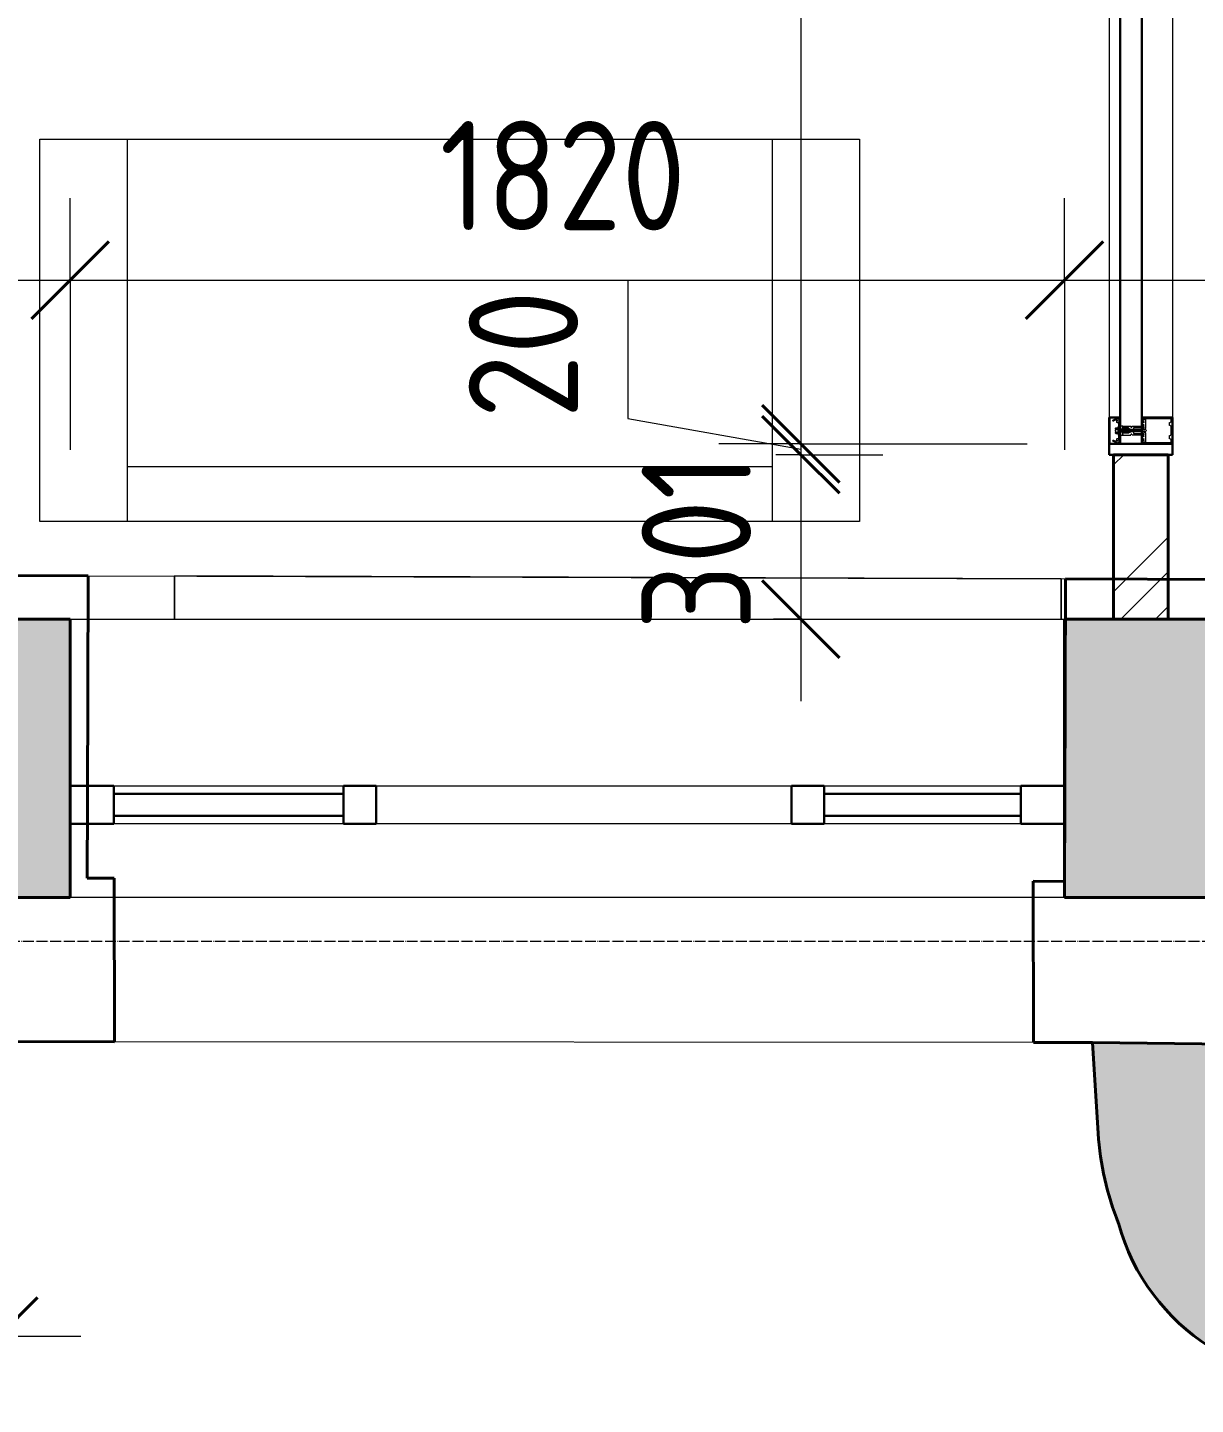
# Model space of a CAD drawing. Header units: millimetres. Extents: x -11886 to 68941, y -8130 to 45506.
# Drawn here: x 28355 to 30492, y 1259 to 3779 of the extents above; entities that cross this region are included whole.
import ezdxf

# ---------------------------------------------------------------- set-up
doc = ezdxf.new("R2010")
doc.units = ezdxf.units.MM
doc.linetypes.add('ADSK_Линия сетки', pattern=[25, 20, -2.5, 0, -2.5])
for name, color, linetype, lineweight in [('Витраж', 7, 'Continuous', 18), ('Оси', 7, 'Continuous', 9), ('Панели витража', 7, 'Continuous', 18), ('Размеры', 7, 'Continuous', 9), ('Размеры-100', 7, 'Continuous', 9), ('Стены', 7, 'Continuous', 18), ('Стены внутренние', 7, 'Continuous', 18), ('Стены наружные', 7, 'Continuous', 18), ('Узлы', 7, 'Continuous', 18)]:
    doc.layers.add(name, color=color, linetype=linetype, lineweight=lineweight)
for name, color, linetype, lineweight, true_color in [('Стены разрез', 7, 'Continuous', 40, 0xbb5389), ('ТХ', 5, 'Continuous', 9, 0x0000ff), ('ТХ 1 этаж_dwg', 7, 'Continuous', 9, 0x767676)]:
    doc.layers.add(name, color=color, linetype=linetype, lineweight=lineweight, true_color=true_color)
doc.styles.add('GOST Common_1', font='GOST_Common.ttf', dxfattribs={"width": 0.9, "height": 200})
doc.dimstyles.new('ADSK_Основной_2_мм_Округление_до_1_мм_1', dxfattribs={"dimscale": 304.8, "dimtxt": 201.142999, "dimasz": 0.463911, "dimexe": 0.492126, "dimexo": 0.492126, "dimgap": 0.098425, "dimtad": 1, "dimdec": 0, "dimdsep": 46, "dimtxsty": 'GOST Common_1', "dimblk1": 'OBLIQUE', "dimblk2": 'OBLIQUE', "dimsah": 1, "dimcen": 0.09, "dimdle": 0.492126, "dimazin": 2, "dimtfac": 1, "dimtdec": 4, "dimtix": 1, "dimtmove": 1, "dimatfit": 3, "dimfxl": 1, "dimtvp": 1, "dimtolj": 1, "dimtzin": 0, "dimlwd": 20, "dimlwe": 20, "dimarcsym": 2})
doc.dimstyles.new('ADSK_Основной_2_мм_Округление_до_1_мм_2', dxfattribs={"dimscale": 304.8, "dimtxt": 201.142999, "dimasz": 0.463911, "dimexe": 0.492126, "dimexo": 0.492126, "dimgap": 0.098425, "dimtad": 1, "dimdec": 0, "dimdsep": 46, "dimtxsty": 'GOST Common_1', "dimblk1": 'OBLIQUE', "dimblk2": 'OBLIQUE', "dimsah": 1, "dimcen": 0.09, "dimdle": 0.492126, "dimazin": 2, "dimtfac": 1, "dimtdec": 4, "dimtix": 1, "dimtmove": 0, "dimatfit": 3, "dimfxl": 1, "dimtvp": 1, "dimtolj": 1, "dimtzin": 0, "dimlwd": 20, "dimlwe": 20, "dimarcsym": 2})
doc.dimstyles.new('ADSK_Основной_2_мм_Округление_до_1_мм_3', dxfattribs={"dimscale": 304.8, "dimtxt": 201.142999, "dimasz": 0.463911, "dimexe": 0.492126, "dimexo": 0.492126, "dimgap": 0.098425, "dimtad": 1, "dimdec": 0, "dimdsep": 46, "dimtxsty": 'GOST Common_1', "dimblk1": 'OBLIQUE', "dimblk2": 'OBLIQUE', "dimsah": 1, "dimcen": 0.09, "dimdle": 0.492126, "dimazin": 2, "dimtfac": 1, "dimtdec": 4, "dimtix": 1, "dimtmove": 0, "dimatfit": 3, "dimfxl": 1, "dimtvp": 1, "dimtolj": 1, "dimtzin": 0, "dimlwd": 20, "dimlwe": 20, "dimarcsym": 2})

# ---------------------------------------------------------------- blocks, each defined once
blk = doc.blocks.new('Существующие стены 1 эт - Существующие стены 1 эт-653793-01 План 1-го этажа кладочный')
at = {"layer": 'Стены', "color": 243, "true_color": 0xbb5389}
for p, q in [((28465.8, 2775.9), (28464.5, 2391.5)), ((28465.8, 2775.9), (30254.5, 2769.9)), ((28623.4, 2696.5), (28623.6, 2775.4)), ((28623.6, 2775.4), (28623.4, 2696.5)), ((30246.7, 2769.9), (28623.6, 2775.4)), ((28623.6, 2775.4), (30246.7, 2769.9)), ((30246.7, 2769.9), (30246.4, 2696.5)), ((30246.4, 2696.5), (30246.7, 2769.9)), ((30254.3, 2696.5), (30254.5, 2769.9)), ((28464.3, 2321.5), (28463.9, 2222.2)), ((28463.9, 2222.2), (28513.3, 2222)), ((28513.3, 2222), (28513.6, 1922.7)), ((30195.8, 1921.6), (30195.4, 2216.4)), ((30195.4, 2216.4), (30252.7, 2216.2)), ((30195.8, 1921.6), (28513.6, 1922.7))]:
    blk.add_line(p, q, dxfattribs=at)
at = {"layer": 'Стены разрез'}
for p, q in [((27452.4, 2779.3), (28465.8, 2775.9)), ((28465.8, 2775.9), (28464.4, 2362.2)), ((30254.5, 2769.9), (30253.1, 2356.2)), ((31277.5, 2766.5), (30254.5, 2769.9)), ((28464.4, 2362.2), (28463.9, 2222.2)), ((30252.7, 2216.2), (30253.1, 2356.2)), ((28463.9, 2222.2), (28513.3, 2222)), ((28513.6, 1922.7), (28513.3, 2222)), ((30195.8, 1921.6), (30195.4, 2216.4)), ((30195.4, 2216.4), (30252.7, 2216.2)), ((27452.4, 1923.5), (28513.6, 1922.7)), ((30195.8, 1921.6), (30304, 1921.5)), ((30304, 1921.5), (31205.3, 1910.8))]:
    blk.add_line(p, q, dxfattribs=at)
blk = doc.blocks.new('Портик главного входа - Портик главного входа-658663-01 План 1-го этажа кладочный')
at = {"layer": 'Стены', "true_color": 0xc0c0c0}
h = blk.add_hatch(color=9, dxfattribs=at)
h.paths.add_polyline_path([(22181.3, -2195.1), (22252.1, -2188.9), (22320.7, -2170.5), (22385.1, -2140.5), (22443.3, -2099.7), (22493.5, -2049.5), (22534.3, -1991.3), (22564.3, -1926.9), (22582.7, -1858.3), (22588.9, -1787.5), (22582.7, -1716.7), (22564.3, -1648.1), (22534.2, -1583.6), (22493.5, -1525.5), (22443.3, -1475.3), (22385.1, -1434.5), (22320.7, -1404.5), (22252.1, -1386.1), (22181.3, -1379.9), (22110.5, -1386.1), (22041.9, -1404.5), (21977.5, -1434.5), (21919.3, -1475.3), (21869.1, -1525.5), (21828.3, -1583.7), (21798.3, -1648.1), (21779.9, -1716.7), (21773.7, -1787.5), (21779.9, -1858.3), (21798.3, -1926.9), (21828.3, -1991.3), (21869.1, -2049.5), (21919.3, -2099.7), (21977.5, -2140.5), (22041.9, -2170.5), (22110.5, -2188.9)])
h.paths.add_polyline_path([(25122.4, -2192.3), (25192.9, -2186.2), (25261.2, -2167.9), (25325.3, -2138), (25383.2, -2097.4), (25433.2, -2047.4), (25473.7, -1989.5), (25503.6, -1925.4), (25521.9, -1857.1), (25528.1, -1786.7), (25521.9, -1716.2), (25503.6, -1647.9), (25473.6, -1583.6), (25433.2, -1525.9), (25383.2, -1475.9), (25325.3, -1435.4), (25261.2, -1405.5), (25192.9, -1387.2), (25122.4, -1381), (25052, -1387.2), (24983.7, -1405.5), (24919.6, -1435.4), (24861.7, -1475.9), (24811.7, -1525.9), (24771.1, -1583.9), (24741.3, -1647.9), (24723, -1716.2), (24716.8, -1786.7), (24723, -1857.1), (24741.3, -1925.4), (24771.1, -1989.5), (24811.7, -2047.4), (24861.7, -2097.4), (24919.6, -2138), (24983.7, -2167.9), (25052, -2186.2)])
h.paths.add_polyline_path([(28159.7, -2192.2), (28230.4, -2186), (28298.9, -2167.6), (28363.3, -2137.6), (28421.4, -2096.9), (28471.6, -2046.8), (28512.3, -1988.6), (28542.3, -1924.3), (28560.7, -1855.7), (28566.8, -1785), (28560.7, -1714.3), (28542.3, -1645.8), (28512.3, -1581.5), (28471.6, -1523.3), (28421.4, -1473.2), (28363.3, -1432.4), (28298.9, -1402.5), (28230.4, -1384.1), (28159.7, -1377.9), (28089, -1384.1), (28020.4, -1402.5), (27956.1, -1432.4), (27898, -1473.2), (27847.8, -1523.3), (27806.1, -1583.6), (27776.5, -1647.9), (27758.7, -1714.3), (27752.5, -1785), (27758.7, -1855.7), (27777.6, -1925.4), (27807.1, -1988.6), (27847.8, -2046.8), (27898, -2096.9), (27956.1, -2137.6), (28020.4, -2167.6), (28089, -2186)])
h.paths.add_polyline_path([(30184.6, -2189.9), (30184.6, -1372.4), (30157.5, -1372.4), (30088.4, -1382.7), (30021.9, -1404.7), (29960.1, -1437.7), (29904.9, -1480.7), (29857.8, -1532.5), (29820.2, -1591.5), (29793.3, -1656.1), (29777.7, -1724.4), (29774, -1794.3), (29782.3, -1863.8), (29802.4, -1930.9), (29833.5, -1993.6), (29874.9, -2050), (29925.3, -2098.6), (29983.2, -2137.9), (30047, -2166.7), (30114.8, -2184.2), (30184.2, -2189.9)])
h.paths.add_polyline_path([(20106.4, -2185.3), (20154.9, -2185.3), (20223.7, -2174.4), (20289.6, -2151.7), (20350.6, -2118.1), (20404.9, -2074.4), (20450.9, -2022), (20487.1, -1962.4), (20512.5, -1897.5), (20526.4, -1829.2), (20528.2, -1759.6), (20518, -1690.6), (20496, -1624.4), (20463, -1563.1), (20419.9, -1508.3), (20368, -1461.8), (20308.9, -1425), (20244.2, -1398.9), (20176.1, -1384.4), (20106.4, -1381.8), (20106.4, -2022)])
h.paths.add_polyline_path([(19510.9, -1170.1), (19896.6, -1170.1), (19892, -1101), (19875.6, -1033.6), (19848, -970), (19809.9, -912), (19762.6, -861.3), (19707.3, -819.5), (19645.7, -787.6), (19579.6, -766.7), (19510.9, -757.4), (19441.6, -759.9), (19373.8, -774.1), (19309.3, -799.7), (19250.1, -835.9), (19198, -881.6), (19154.4, -935.5), (19120.6, -996), (19097.7, -1061.5), (19086.1, -1129.8), (19086.1, -1170.1), (19441.6, -1170.1)])
h.paths.add_polyline_path([(30823.7, -1168), (31215.2, -1168), (31214.5, -1065.9), (31197, -1000.7), (31167.7, -936.9), (31128.2, -878.9), (31079.5, -828.2), (31023, -786.5), (30960.4, -754.8), (30893.3, -733.9), (30823.7, -724.6), (30753.5, -727.1), (30684.7, -741.3), (30619.2, -766.8), (30558.9, -802.8), (30505.5, -848.5), (30460.5, -902.4), (30425.2, -963.1), (30400.4, -1028.8), (30387.1, -1097.8), (30385.4, -1168), (30753.5, -1168)])
h.paths.add_polyline_path([(30758.4, 1304.5), (30824.8, 1315.5), (30888.3, 1337.8), (30947.1, 1370.6), (30999.3, 1413.1), (31043.5, 1463.9), (31078.3, 1521.5), (31103.9, 1590.2), (31116, 1650.2), (31117.7, 1717.5), (31204.8, 1717.5), (31205.3, 1910.8), (30304, 1921.5), (30313.9, 1754.8), (30320.7, 1698.8), (30333.2, 1643.7), (30351.3, 1590.2), (30374.7, 1527.1), (30408.5, 1468.9), (30451.9, 1417.5), (30503.5, 1374.2), (30561.7, 1340.4), (30624.9, 1317.1), (30691.1, 1305)])
h.paths.add_polyline_path([(19485.5, 1312.4), (19554.9, 1313.8), (19623, 1326.9), (19687.8, 1351.5), (19747.5, 1386.8), (19800.4, 1431.7), (19844.8, 1484.9), (19879.6, 1544.9), (19903.6, 1610), (19916.2, 1678.2), (19917, 1747.5), (19911.5, 1928.7), (19074.2, 1926.8), (19071.5, 1731.8), (19106.3, 1731.3), (19109.9, 1662), (19125.2, 1594.4), (19151.8, 1530.3), (19188.9, 1471.7), (19235.5, 1420.3), (19290.1, 1377.6), (19351.2, 1344.8), (19417, 1322.8)])
at = {"layer": 'Стены разрез'}
for p, q in [((31205.3, 1910.8), (30304, 1921.5)), ((30304, 1921.5), (30313.9, 1754.8))]:
    blk.add_line(p, q, dxfattribs=at)
for centre, radius, start, end in [((30860.6, 1792.5), 548, 183.9414, 201.6611), ((30727.8, 1693.9), 390.6, 195.3858, 3.4754)]:
    blk.add_arc(centre, radius, start, end, dxfattribs=at)
blk = doc.blocks.new('Системная панель - _AR_Стекло_40мм_привязка по центру-V126-01 План 1-го этажа кладочный')
at = {"layer": 'Панели витража', "lineweight": 30}
for p, q in [((180, 20), (-180, 20)), ((-180, 20), (-180, -20)), ((180, -20), (180, 20)), ((-180, -20), (180, -20))]:
    blk.add_line(p, q, dxfattribs=at)
blk = doc.blocks.new('Прямоугольный импост - 70х20_60мм-V127-01 План 1-го этажа кладочный')
at = {"layer": 'Витраж', "lineweight": 30}
for p, q in [((-80, 35), (0, 35)), ((-80, -35), (-80, 35)), ((0, 35), (0, -35)), ((0, -35), (-80, -35))]:
    blk.add_line(p, q, dxfattribs=at)
blk = doc.blocks.new('Прямоугольный импост - 70х20_60мм-V128-01 План 1-го этажа кладочный')
at = {"layer": 'Витраж', "lineweight": 30}
for p, q in [((0, 35), (-80, 35)), ((-80, 35), (-80, -35)), ((0, -35), (0, 35)), ((-80, -35), (0, -35))]:
    blk.add_line(p, q, dxfattribs=at)
blk = doc.blocks.new('Системная панель - _AR_Стекло_40мм_привязка по центру-1427701-01 План 1-го этажа кладочный')
at = {"layer": 'Панели витража', "lineweight": 30}
for p, q in [((210, 20), (-210, 20)), ((-210, 20), (-210, -20)), ((210, -20), (210, 20)), ((-210, -20), (210, -20))]:
    blk.add_line(p, q, dxfattribs=at)
blk = doc.blocks.new('Прямоугольный импост - 70х60мм-V16-01 План 1-го этажа кладочный')
at = {"layer": 'Витраж'}
for p, q in [((-6006, 11031.9), (-6006, 11391.9)), ((-5936, 11391.9), (-5936, 11031.9))]:
    blk.add_line(p, q, dxfattribs=at)
blk = doc.blocks.new('Прямоугольный импост - 70х60мм-1427699-01 План 1-го этажа кладочный')
at = {"layer": 'Витраж'}
for p, q in [((39779.9, 2391.5), (40199.9, 2391.5)), ((40199.9, 2321.5), (39779.9, 2321.5))]:
    blk.add_line(p, q, dxfattribs=at)
blk = doc.blocks.new('Прямоугольный импост - 70х60мм-V129-01 План 1-го этажа кладочный')
at = {"layer": 'Витраж', "lineweight": 30}
for p, q in [((-30, 35), (30, 35)), ((-30, -35), (-30, 35)), ((30, 35), (30, -35)), ((30, -35), (-30, -35))]:
    blk.add_line(p, q, dxfattribs=at)
blk = doc.blocks.new('Прямоугольный импост - 70х60мм-1329428-01 План 1-го этажа кладочный')
at = {"layer": 'Витраж'}
for p, q in [((40259.9, 2391.5), (41019.9, 2391.5)), ((41019.9, 2321.5), (40259.9, 2321.5))]:
    blk.add_line(p, q, dxfattribs=at)
blk = doc.blocks.new('Системная панель - ADSK_Cтеклопакет_40мм-1858221-01 План 1-го этажа кладочный')
at = {"layer": 'Панели витража', "lineweight": 30}
for p, q in [((11.90625, 20), (-11.90625, 20)), ((-11.90625, 20), (-11.90625, -20)), ((11.90625, -20), (11.90625, 20)), ((-11.90625, -20), (11.90625, -20))]:
    blk.add_line(p, q, dxfattribs=at)
blk = doc.blocks.new('Прямоугольный импост - Зазор 20х116мм-1858224-01 План 1-го этажа кладочный')
at = {"layer": 'Витраж', "lineweight": 30}
for p, q in [((0, 76), (-20, 76)), ((-20, 76), (-20, -40)), ((0, -40), (0, 76)), ((-20, -40), (0, -40))]:
    blk.add_line(p, q, dxfattribs=at)
blk = doc.blocks.new('Системная панель - ADSK_Cтеклопакет_40мм-1858229-01 План 1-го этажа кладочный')
at = {"layer": 'Панели витража', "lineweight": 30}
for p, q in [((922, 20), (-922, 20)), ((-922, 20), (-922, -20)), ((922, -20), (922, 20)), ((-922, -20), (922, -20))]:
    blk.add_line(p, q, dxfattribs=at)
blk = doc.blocks.new('Прямоугольный импост - 48х116мм-1841680-01 План 1-го этажа кладочный')
at = {"layer": 'Витраж'}
for p, q in [((30334.2, 4861.8), (30334.2, 3065.5)), ((30450.2, 4861.8), (30450.2, 3065.5))]:
    blk.add_line(p, q, dxfattribs=at)
blk = doc.blocks.new('Прямоугольный импост - 48х116-1503859-01 План 1-го этажа кладочный')
at = {"layer": 'Узлы'}
for p, q in [((-24, 76.5), (-24, 20.5)), ((24, 76.5), (-24, 76.5)), ((24, 20.5), (24, 76.5)), ((-21.5, 23), (-21.5, 74)), ((-21.5, 74), (-16.6, 74)), ((-15.1, 72.4), (-15.1, 70.9)), ((-15.1, 70.9), (-9.2, 70.9)), ((-9.2, 70.9), (-9.2, 72.4)), ((-7.6, 74), (7.6, 74)), ((9.2, 72.4), (9.2, 70.9)), ((9.2, 70.9), (15.1, 70.9)), ((15.1, 70.9), (15.1, 72.4)), ((16.6, 74), (21.5, 74)), ((21.5, 74), (21.5, 23)), ((-21, 26.1), (-21, 23)), ((-4.1, 26.8), (-20.2, 26.8)), ((-2.6, 23.8), (-2.6, 25.3)), ((2.6, 25.3), (2.6, 23.8)), ((20.2, 26.8), (4.1, 26.8)), ((21, 23), (21, 26.1)), ((-24, 20.5), (-18.1, 20.5)), ((-21, 23), (-21.5, 23)), ((-17.2, 24.3), (-15.8, 24.3)), ((-15, 20.5), (-11.8, 20.5)), ((-11, 21.3), (-11, 23.5)), ((-10.5, 24.3), (-10.5, 22.4)), ((-10.2, 24.3), (-5.9, 24.3)), ((-9.7, 21.7), (-8, 21.7)), ((-8, 21.7), (-8, 2.5)), ((-8, -14.1), (-8, 0)), ((-7.7, 2.2), (-6.7, 2.2)), ((-6.7, 0.3), (-7.7, 0.3)), ((-6.4, 2), (-6.4, 0.6)), ((-5.4, 5.1), (-5.4, 22.8)), ((-3.5, 5.1), (-5.4, 5.1)), ((-5.1, 23.5), (-5.1, 21.3)), ((-4.3, 20.5), (-0.8, 20.5)), ((2.6, 23.8), (-2.6, 23.8)), ((-2.5, -1.3), (-1.1, 4.3)), ((-0.8, 20.5), (0, 21.3)), ((0, 21.3), (0.8, 20.5)), ((0.8, 20.5), (4.3, 20.5)), ((1.1, 4.3), (2.5, -1.3)), ((5.4, 5.1), (3.5, 5.1)), ((5.1, 21.3), (5.1, 23.5)), ((5.4, 22.8), (5.4, 5.1)), ((5.9, 24.3), (10.2, 24.3)), ((6.4, 0.6), (6.4, 2)), ((6.7, 2.2), (7.7, 2.2)), ((7.7, 0.3), (6.7, 0.3)), ((8, 2.5), (8, 21.7)), ((8, 21.7), (9.7, 21.7)), ((8, -14.1), (8, 0)), ((10.5, 22.4), (10.5, 24.3)), ((11, 23.5), (11, 21.3)), ((11.8, 20.5), (15, 20.5)), ((15.8, 24.3), (17.2, 24.3)), ((18.1, 20.5), (24, 20.5)), ((21.5, 23), (21, 23)), ((-24, -20), (-24, -24.7)), ((-21.4, -19.5), (-23.5, -19.5)), ((-18.3, -23.3), (-20.5, -23.3)), ((-5.7, -19.5), (-17.4, -19.5)), ((-14.5, -24), (-14.5, -22)), ((-14.5, -22), (-8.3, -22)), ((-8.3, -22), (-7.6, -22.7)), ((-6.9, -14.1), (-8, -14.1)), ((-0.4, -22.7), (-7.6, -22.7)), ((-6.9, -14.1), (-6.6, -14.5)), ((-6.6, -14.5), (-6.2, -14.1)), ((-6.2, -14.1), (-4.3, -14.1)), ((-5.3, -19.1), (-5.7, -19.5)), ((-5, -19.5), (-5.3, -19.1)), ((5, -19.5), (-5, -19.5)), ((-2.4, -0.9), (-4.9, -3.8)), ((-4.9, -3.8), (-4.9, -14.1)), ((-4.9, -3.8), (4.9, -3.8)), ((-4.3, -14.1), (-3.9, -14.5)), ((-3.9, -14.5), (-3.6, -14.1)), ((-3.6, -14.1), (-2.5, -14.1)), ((-2.5, -14.1), (-2.5, -1.1)), ((2.4, -0.9), (-2.4, -0.9)), ((-0.4, -22.7), (0, -22.3)), ((0, -22.3), (0.4, -22.7)), ((7.6, -22.7), (0.4, -22.7)), ((4.9, -3.8), (2.4, -0.9)), ((2.5, -1.3), (2.5, -14.1)), ((2.5, -14.1), (3.6, -14.1)), ((3.6, -14.1), (3.9, -14.5)), ((3.9, -14.5), (4.3, -14.1)), ((4.3, -14.1), (6.2, -14.1)), ((4.9, -3.8), (4.9, -14.1)), ((5.3, -19.1), (5, -19.5)), ((5.7, -19.5), (5.3, -19.1)), ((17.4, -19.5), (5.7, -19.5)), ((6.2, -14.1), (6.6, -14.5)), ((6.6, -14.5), (6.9, -14.1)), ((8, -14.1), (6.9, -14.1)), ((7.6, -22.7), (8.3, -22)), ((8.3, -22), (14.5, -22)), ((14.5, -22), (14.5, -24)), ((17, -22), (17, -21.8)), ((20.5, -23.3), (18.3, -23.3)), ((23.5, -19.5), (21.4, -19.5)), ((21.8, -21.8), (21.8, -22)), ((24, -24.7), (24, -20)), ((-24, -27.3), (-24, -39.5)), ((-24, -39.5), (24, -39.5)), ((-23.2, -25.5), (-22.2, -25.5)), ((-22.7, -38.2), (-22.7, -27.8)), ((-22.7, -27.8), (-22, -27.8)), ((-7.4, -38.2), (-22.7, -38.2)), ((-22, -25.7), (-22.5, -25.7)), ((-21.8, -28), (-19.1, -32.6)), ((-18.9, -28.9), (-18.9, -25.5)), ((-18.9, -25.5), (-16, -25.5)), ((-17.4, -31.6), (-18.9, -28.9)), ((0, -38), (-7.4, -38.2)), ((15.9, -38.2), (0, -38)), ((22.7, -38.2), (15.9, -38.2)), ((16, -25.5), (18.9, -25.5)), ((18.9, -28.9), (17.4, -31.6)), ((18.9, -25.5), (18.9, -28.9)), ((19.1, -32.6), (21.8, -28)), ((22.5, -25.7), (22, -25.7)), ((22, -27.8), (22.7, -27.8)), ((22.2, -25.5), (23.2, -25.5)), ((22.7, -27.8), (22.7, -38.2)), ((24, -39.5), (24, -27.3))]:
    blk.add_line(p, q, dxfattribs=at)
at = {"layer": 'Узлы', "lineweight": 9}
for p, q in [((0, 28.9), (-2.4, 26.5)), ((-2.4, 26.5), (-2.4, -0.9)), ((2.4, 26.5), (0, 28.9)), ((2.4, -0.9), (2.4, 26.5)), ((-8, -19.5), (-8, -14.1)), ((-6.3, -23.7), (-6.3, -22.7)), ((6.4, -23.7), (-6.3, -23.7)), ((-5.2, -27.2), (-5.2, -23.7)), ((-2.6, -27.2), (-2.6, -23.7)), ((-2.5, -14.1), (-2.5, -19.5)), ((2.5, -14.1), (2.5, -19.5)), ((2.6, -27.2), (2.6, -23.7)), ((5.2, -27.2), (5.2, -23.7)), ((6.4, -22.7), (6.4, -23.7)), ((8, -14.1), (8, -19.5)), ((-5.1, -27.3), (5.1, -27.3)), ((3.9, -28.1), (-3.9, -28.1))]:
    blk.add_line(p, q, dxfattribs=at)
at = {"layer": 'Узлы'}
for centre, radius, start, end in [((-16.6, 72.4), 1.52, 0, 90), ((-7.6, 72.4), 1.52, 90, 180), ((7.6, 72.4), 1.52, 0, 90), ((16.6, 72.4), 1.52, 90, 180), ((-20.2, 26.1), 0.762, 90, 180), ((-4.1, 25.3), 1.52, 360, 90), ((4.1, 25.3), 1.52, 90, 180), ((20.2, 26.1), 0.762, 0, 90), ((-17.2, 23), 1.27, 90, 180), ((-16.2, 22.8), 2.29, 180, 225.1897), ((-18.1, 20.9), 0.381, 270, 45.1897), ((-15.8, 23), 1.27, 0, 90), ((-15, 20.9), 0.381, 134.8103, 270), ((-16.9, 22.8), 2.29, 314.8103, 0), ((-11.8, 21.3), 0.762, 270, 0), ((-10.2, 23.5), 0.762, 90, 180), ((-9.7, 22.4), 0.762, 180, 270), ((-7.7, 2.5), 0.254, 180, 270), ((-7.7, 0), 0.254, 90, 180), ((-6.9, 22.8), 1.52, 360, 90), ((-6.7, 2), 0.254, 360, 90), ((-6.7, 0.6), 0.254, 270, 360), ((-5.9, 23.5), 0.762, 0, 90), ((-4.3, 21.3), 0.762, 180, 270), ((0, 4), 3.63, 17.5064, 162.4936), ((0, 4), 1.09, 15, 165), ((4.3, 21.3), 0.762, 270, 0), ((5.9, 23.5), 0.762, 90, 180), ((6.9, 22.8), 1.52, 90, 180), ((6.7, 2), 0.254, 90, 180), ((6.7, 0.6), 0.254, 180, 270), ((7.7, 2.5), 0.254, 270, 0), ((7.7, 0), 0.254, 0, 90), ((9.7, 22.4), 0.762, 270, 0), ((10.2, 23.5), 0.762, 0, 90), ((11.8, 21.3), 0.762, 180, 270), ((15.8, 23), 1.27, 90, 180), ((16.9, 22.8), 2.29, 180, 225.1897), ((15, 20.9), 0.381, 270, 45.1897), ((17.2, 23), 1.27, 0, 90), ((18.1, 20.9), 0.381, 134.8103, 270), ((16.2, 22.8), 2.29, 314.8103, 0), ((-23.5, -20), 0.508, 90, 180), ((-23.2, -24.7), 0.762, 180, 270), ((-19.5, -21.8), 2.29, 134.8103, 180), ((-20.5, -22), 1.27, 180, 270), ((-21.4, -19.9), 0.381, 314.8103, 90), ((-18.3, -22), 1.27, 270, 0), ((-17.4, -19.9), 0.381, 90, 225.1897), ((-19.3, -21.8), 2.29, 0, 45.1897), ((-16, -24), 1.52, 270, 0), ((16, -24), 1.52, 180, 270), ((19.3, -21.8), 2.29, 134.8103, 180), ((18.3, -22), 1.27, 180, 270), ((17.4, -19.9), 0.381, 314.8103, 90), ((20.5, -22), 1.27, 270, 0), ((21.4, -19.9), 0.381, 90, 225.1897), ((19.5, -21.8), 2.29, 0, 45.1897), ((23.2, -24.7), 0.762, 270, 0), ((23.5, -20), 0.508, 0, 90), ((-22.5, -27.3), 1.52, 90, 180), ((-22.2, -26.8), 1.27, 288.6629, 90), ((-22, -26.8), 1.02, 270, 90), ((-18.3, -32.1), 1.02, 210, 30), ((18.3, -32.1), 1.02, 150, 330), ((22.2, -26.8), 1.27, 90, 251.3371), ((22, -26.8), 1.02, 90, 270), ((22.5, -27.3), 1.52, 360, 90)]:
    blk.add_arc(centre, radius, start, end, dxfattribs=at)
at = {"layer": 'Узлы', "lineweight": 9}
for centre, radius, start, end in [((-3.9, -26.7), 1.38, 200.9416, 339.0732), ((0, -23.9), 4.19, 234.2873, 305.7127), ((3.9, -26.7), 1.38, 200.9416, 339.0732)]:
    blk.add_arc(centre, radius, start, end, dxfattribs=at)
blk = doc.blocks.new('Прямоугольный импост - 48х116мм-1858199-01 План 1-го этажа кладочный')
at = {"layer": 'Витраж', "lineweight": 30}
for p, q in [((-24, 20), (-24, 76)), ((-24, 76), (24, 76)), ((24, 76), (24, 20)), ((-0.1875, 20), (-24, 20)), ((-0.1875, -20), (-0.1875, 20)), ((24, 20), (0.1875, 20)), ((0.1875, 20), (0.1875, -20)), ((-24, -40), (-24, -20)), ((-24, -20), (-0.1875, -20)), ((0.1875, -20), (24, -20)), ((24, -20), (24, -40)), ((24, -40), (-24, -40))]:
    blk.add_line(p, q, dxfattribs=at)
blk = doc.blocks.new('ТХ 1 этаж_dwg_Диван 131-2118444-01 План 1-го этажа кладочный')
at = {"layer": 'ТХ', "color": 253, "true_color": 0xa0a0a0}
for p, q in [((27530.4, 5527.8), (27530.4, 6227.8)), ((28710.4, 5527.8), (28710.4, 6227.8)), ((27530.4, 6127.8), (28710.4, 6127.8))]:
    blk.add_line(p, q, dxfattribs=at)
at = {"layer": 'ТХ', "color": 253, "true_color": 0xa0a0a0, "flags": 128}
blk.add_lwpolyline([(27370.4, 6227.8), (28870.4, 6227.8), (28870.4, 5527.8), (27370.4, 5527.8)], close=True, dxfattribs=at)
blk = doc.blocks.new('ТХ 1 этаж_dwg-2084881-01 План 1-го этажа кладочный')
at = {"rotation": 180}
blk.add_blockref('ТХ 1 этаж_dwg_Диван 131-2118444-01 План 1-го этажа кладочный', (175248.9, -61770), dxfattribs=at)
blk = doc.blocks.new('DIMBLOCK400-01 План 1-го этажа кладочный')
at = {"layer": 'Размеры-100', "lineweight": 20, "transparency": 16777216}
for p, q in [((27452.4, 3316.9), (27452.4, 3466.9)), ((28432.7, 3316.9), (28432.7, 3466.9)), ((27452.4, 3316.9), (28432.7, 3316.9)), ((27452.4, 3316.9), (27452.4, 2846.5)), ((28432.7, 3316.9), (28432.7, 3006.5))]:
    blk.add_line(p, q, dxfattribs=at)
at = {"layer": 'Размеры-100', "lineweight": 40, "transparency": 16777216}
for p, q in [((27452.4, 3316.9), (27523.1, 3387.6)), ((28432.7, 3316.9), (28503.4, 3387.6)), ((27452.4, 3316.9), (27381.7, 3246.2)), ((28432.7, 3316.9), (28362, 3246.2))]:
    blk.add_line(p, q, dxfattribs=at)
at = {"layer": 'Размеры-100', "color": 0, "lineweight": 20, "transparency": 16777216, "insert": (27753.3, 3608.3), "char_height": 200, "width": 454.106, "attachment_point": 1, "line_spacing_factor": 1.022761, "style": 'GOST Common_1'}
blk.add_mtext('980', dxfattribs=at)
blk = doc.blocks.new('_Oblique')
at = {"color": 0, "linetype": 'ByBlock', "lineweight": -2}
blk.add_line((-0.5, -0.5), (0.5, 0.5), dxfattribs=at)
blk = doc.blocks.new('DIMBLOCK401-01 План 1-го этажа кладочный')
at = {"layer": 'Размеры-100', "lineweight": 20, "transparency": 16777216}
for p, q in [((28432.7, 3316.9), (28432.7, 3466.9)), ((30252.7, 3316.9), (30252.7, 3466.9)), ((28432.7, 3316.9), (30252.7, 3316.9)), ((28432.7, 3316.9), (28432.7, 3006.5)), ((30252.7, 3316.9), (30252.7, 3006.5))]:
    blk.add_line(p, q, dxfattribs=at)
at = {"layer": 'Размеры-100', "lineweight": 40, "transparency": 16777216}
for p, q in [((28432.7, 3316.9), (28503.4, 3387.6)), ((30252.7, 3316.9), (30323.4, 3387.6)), ((28432.7, 3316.9), (28362, 3246.2)), ((30252.7, 3316.9), (30182, 3246.2))]:
    blk.add_line(p, q, dxfattribs=at)
at = {"layer": 'Размеры-100', "color": 0, "lineweight": 20, "transparency": 16777216, "insert": (29109.1, 3608.3), "char_height": 200, "width": 560.473, "attachment_point": 1, "line_spacing_factor": 1.022761, "style": 'GOST Common_1'}
blk.add_mtext('1820', dxfattribs=at)
blk = doc.blocks.new('DIMBLOCK402-01 План 1-го этажа кладочный')
at = {"layer": 'Размеры-100', "lineweight": 20, "transparency": 16777216}
for p, q in [((30252.7, 3316.9), (30252.7, 3466.9)), ((31236, 3316.9), (31236, 3466.9)), ((30252.7, 3316.9), (31236, 3316.9)), ((30252.7, 3316.9), (30252.7, 3006.5)), ((31236, 3316.9), (31236, 3006.5))]:
    blk.add_line(p, q, dxfattribs=at)
at = {"layer": 'Размеры-100', "lineweight": 40, "transparency": 16777216}
for p, q in [((30252.7, 3316.9), (30323.4, 3387.6)), ((31236, 3316.9), (31306.7, 3387.6)), ((30252.7, 3316.9), (30182, 3246.2)), ((31236, 3316.9), (31165.3, 3246.2))]:
    blk.add_line(p, q, dxfattribs=at)
at = {"layer": 'Размеры-100', "color": 0, "lineweight": 20, "transparency": 16777216, "insert": (30555.1, 3608.3), "char_height": 200, "width": 454.106, "attachment_point": 1, "line_spacing_factor": 1.022761, "style": 'GOST Common_1'}
blk.add_mtext('983', dxfattribs=at)
blk = doc.blocks.new('DIMBLOCK716-01 План 1-го этажа кладочный')
at = {"layer": 'Размеры-100', "lineweight": 20, "transparency": 16777216}
for p, q in [((25122.4, 1383.9), (25122.4, 1533.9)), ((28302.4, 1383.9), (28302.4, 1533.9)), ((25122.4, 1383.9), (28452.4, 1383.9)), ((25122.4, 1383.9), (25122.4, 1333.8)), ((28302.4, 1383.9), (28302.4, 1333.8))]:
    blk.add_line(p, q, dxfattribs=at)
at = {"layer": 'Размеры-100', "lineweight": 40, "transparency": 16777216}
for p, q in [((25122.4, 1383.9), (25193.1, 1454.6)), ((28302.4, 1383.9), (28373.1, 1454.6)), ((25122.4, 1383.9), (25051.7, 1313.2)), ((28302.4, 1383.9), (28231.7, 1313.2))]:
    blk.add_line(p, q, dxfattribs=at)
at = {"layer": 'Размеры-100', "color": 0, "lineweight": 20, "transparency": 16777216, "insert": (26542, 1675.2), "char_height": 200, "width": 409.104, "attachment_point": 1, "line_spacing_factor": 1.022761, "style": 'GOST Common_1'}
blk.add_mtext('1/2', dxfattribs=at)
blk = doc.blocks.new('DIMBLOCK723-01 План 1-го этажа кладочный')
at = {"layer": 'Размеры-100', "lineweight": 40, "transparency": 16777216}
for p, q in [((29770.1, 8642.5), (29699.4, 8713.2)), ((29770.1, 8642.5), (29840.8, 8571.8)), ((29770.1, 3017.5), (29699.4, 3088.2)), ((29770.1, 3017.5), (29840.8, 2946.8))]:
    blk.add_line(p, q, dxfattribs=at)
at = {"layer": 'Размеры-100', "lineweight": 20, "transparency": 16777216}
for p, q in [((29770.1, 8642.5), (29620.1, 8642.5)), ((29770.1, 8642.5), (29770.1, 3017.5)), ((29770.1, 8642.5), (30184.2, 8642.5)), ((29770.1, 3017.5), (29620.1, 3017.5)), ((29770.1, 3017.5), (30184.2, 3017.5))]:
    blk.add_line(p, q, dxfattribs=at)
at = {"layer": 'Размеры-100', "color": 0, "lineweight": 20, "transparency": 16777216, "insert": (29478.7, 5577.7), "char_height": 200, "width": 605.475, "attachment_point": 1, "rotation": 90, "line_spacing_factor": 1.022761, "style": 'GOST Common_1'}
blk.add_mtext('5625', dxfattribs=at)
blk = doc.blocks.new('DIMBLOCK724-01 План 1-го этажа кладочный')
at = {"layer": 'Размеры-100', "lineweight": 20, "transparency": 16777216}
for p, q in [((29453.6, 3316.1), (29453.6, 3063.8)), ((29453.6, 3063.8), (29770.1, 3007.5)), ((29770.1, 3017.5), (29620.1, 3017.5)), ((29770.1, 3017.5), (29770.1, 2997.5)), ((29770.1, 3017.5), (30184.2, 3017.5)), ((29770.1, 2997.5), (29724.2, 2997.5)), ((29770.1, 2997.5), (29920.1, 2997.5))]:
    blk.add_line(p, q, dxfattribs=at)
at = {"layer": 'Размеры-100', "lineweight": 40, "transparency": 16777216}
for p, q in [((29770.1, 3017.5), (29699.4, 3088.2)), ((29770.1, 2997.5), (29699.4, 3068.2)), ((29770.1, 3017.5), (29840.8, 2946.8)), ((29770.1, 2997.5), (29840.8, 2926.8))]:
    blk.add_line(p, q, dxfattribs=at)
at = {"layer": 'Размеры-100', "color": 0, "lineweight": 20, "transparency": 16777216, "insert": (29162.2, 3063.8), "char_height": 200, "width": 302.737, "attachment_point": 1, "rotation": 90, "line_spacing_factor": 1.022761, "style": 'GOST Common_1'}
blk.add_mtext('20', dxfattribs=at)
blk = doc.blocks.new('DIMBLOCK725-01 План 1-го этажа кладочный')
at = {"layer": 'Размеры-100', "lineweight": 40, "transparency": 16777216}
for p, q in [((29770.1, 2997.5), (29699.4, 3068.2)), ((29770.1, 2997.5), (29840.8, 2926.8)), ((29770.1, 2696.5), (29699.4, 2767.2)), ((29770.1, 2696.5), (29840.8, 2625.8))]:
    blk.add_line(p, q, dxfattribs=at)
at = {"layer": 'Размеры-100', "lineweight": 20, "transparency": 16777216}
for p, q in [((29770.1, 2997.5), (29724.2, 2997.5)), ((29770.1, 2997.5), (29770.1, 2546.5)), ((29770.1, 2997.5), (29920.1, 2997.5)), ((29770.1, 2696.5), (29720.1, 2696.5)), ((29770.1, 2696.5), (29920.1, 2696.5))]:
    blk.add_line(p, q, dxfattribs=at)
at = {"layer": 'Размеры-100', "color": 0, "lineweight": 20, "transparency": 16777216, "insert": (29478.7, 2676.5), "char_height": 200, "width": 409.104, "attachment_point": 1, "rotation": 90, "line_spacing_factor": 1.022761, "style": 'GOST Common_1'}
blk.add_mtext('301', dxfattribs=at)

msp = doc.modelspace()

# ---------------------------------------------------------------- hatches: boundary and pattern name
at = {"layer": 'Стены внутренние', "lineweight": 9}
h = msp.add_hatch(dxfattribs=at)
h.set_pattern_fill('FP_3', color=256, style=0, pattern_type=2)
h.set_pattern_definition([(45, (0, 0), (-179.6051, 179.6051), []), (45, (63.5, 0), (0, 359.2102), []), (45, (-63.5, 0), (0, 359.2102), [])])
h.paths.add_polyline_path([(30442.2, 2696.5), (30442.2, 2997.5), (30342.2, 2997.5), (30342.2, 2696.5)])
at = {"layer": 'Стены наружные', "true_color": 0xc0c0c0}
h = msp.add_hatch(color=9, dxfattribs=at)
h.paths.add_polyline_path([(42036.9, 2186.5), (42036.9, 2696.5), (41519.9, 2696.5), (41520.8, 2186.5), (41761, 2186.5)])
h.paths.add_polyline_path([(35863.5, 2186.5), (36852.8, 2186.5), (36852.8, 2696.5), (35863.5, 2696.5), (35863.5, 2193.6)])
h.paths.add_polyline_path([(33057.8, 2186.5), (34043.5, 2186.5), (34043.5, 2696.5), (33056, 2696.5), (33056, 2186.5)])
h.paths.add_polyline_path([(38673.7, 2186.5), (39699.9, 2186.5), (39699.9, 2696.5), (38672.8, 2696.5), (38672.8, 2186.5)])
h.paths.add_polyline_path([(31236, 2186.5), (31236, 2696.5), (30252.7, 2696.5), (30252.7, 2186.5), (31144.8, 2186.5)])
h.paths.add_polyline_path([(28432.7, 2186.5), (28432.7, 2696.5), (27452.4, 2696.5), (27452.4, 2186.5), (28180.4, 2186.5)])
h.paths.add_polyline_path([(25752.4, 2186.5), (25752.4, 2696.5), (24492.4, 2696.5), (24492.4, 2186.5), (24875, 2186.5)])
h.paths.add_polyline_path([(22792.4, 2186.5), (22792.4, 2696.5), (21763.7, 2696.5), (21764.2, 2186.5), (22227, 2186.5)])
h.paths.add_polyline_path([(18917.7, 2186.5), (19943.7, 2186.5), (19943.7, 2696.5), (18917.7, 2696.5), (18917.7, 2400.2)])
h.paths.add_polyline_path([(16107.5, 2186.5), (17097.7, 2186.5), (17097.7, 2696.5), (16107.5, 2696.5), (16107.5, 2245.3)])
h.paths.add_polyline_path([(8340.2, 2186.5), (8695.9, 2186.5), (8695.9, 2696.5), (8273, 2696.1), (8273, 2186.5)])
h.paths.add_polyline_path([(13310.9, 2186.5), (14287.5, 2186.5), (14287.5, 2696.5), (13310.9, 2696.5), (13310.9, 2255.1)])
h.paths.add_polyline_path([(11490.9, 2186.5), (11490.6, 2696.5), (10515.9, 2696.5), (10515.9, 2186.5), (11490.6, 2186.5)])

# ---------------------------------------------------------------- linework, layer by layer
at = {"layer": 'Оси', "linetype": 'ADSK_Линия сетки'}
msp.add_line((-11086.2, 2106.8), (57141.7, 2106.8), dxfattribs=at)
at = {"layer": 'Стены внутренние', "lineweight": 40}
for p, q in [((30342.2, 2997.5), (30342.2, 2696.5)), ((30442.2, 2997.5), (30342.2, 2997.5)), ((30442.2, 2696.5), (30442.2, 2997.5)), ((30342.2, 2696.5), (30442.2, 2696.5))]:
    msp.add_line(p, q, dxfattribs=at)
at = {"layer": 'Стены наружные', "lineweight": 40}
for p, q in [((28432.7, 2696.5), (27452.4, 2696.5)), ((28432.7, 2186.5), (28432.7, 2696.5)), ((30342.2, 2696.5), (30252.7, 2696.5)), ((30252.7, 2696.5), (30252.7, 2186.5)), ((31236, 2696.5), (30442.2, 2696.5)), ((27452.4, 2186.5), (28432.7, 2186.5)), ((30252.7, 2186.5), (31236, 2186.5))]:
    msp.add_line(p, q, dxfattribs=at)
at = {"layer": 'Стены наружные'}
for p, q in [((28432.7, 2696.5), (30252.7, 2696.5)), ((30252.7, 2186.5), (28432.7, 2186.5))]:
    msp.add_line(p, q, dxfattribs=at)

# ---------------------------------------------------------------- block references
at = {"layer": 'Витраж'}
for name, p in [('Прямоугольный импост - 48х116мм-1841680-01 План 1-го этажа кладочный', (0, 0)), ('Прямоугольный импост - 70х60мм-1427699-01 План 1-го этажа кладочный', (-11267.3, 0)), ('Прямоугольный импост - 70х60мм-1329428-01 План 1-го этажа кладочный', (-11267.3, 0)), ('Прямоугольный импост - 70х20_60мм-V128-01 План 1-го этажа кладочный', (30252.7, 2356.5))]:
    msp.add_blockref(name, p, dxfattribs=at)
at = {"layer": 'Витраж', "lineweight": 9, "extrusion": (0, 0, -1), "rotation": 90.00000000000007}
msp.add_blockref('Прямоугольный импост - 48х116-1503859-01 План 1-го этажа кладочный', (-30373.7, 3041.5), dxfattribs=at)
at = {"layer": 'Витраж', "extrusion": (0, 0, -1), "rotation": 90.00000000000007}
msp.add_blockref('Прямоугольный импост - 48х116мм-1858199-01 План 1-го этажа кладочный', (-30374.2, 3041.5), dxfattribs=at)
at = {"layer": 'Витраж'}
for name, p, rotation in [('Прямоугольный импост - Зазор 20х116мм-1858224-01 План 1-го этажа кладочный', (30374.2, 2997.5), 269.9999999999999), ('Прямоугольный импост - 70х60мм-V16-01 План 1-го этажа кладочный', (41204.6, 8327.5), 89.99999999999974)]:
    msp.add_blockref(name, p, dxfattribs=dict(at, rotation=rotation))
at = {"layer": 'Витраж', "extrusion": (0, 0, -1)}
for name, p in [('Прямоугольный импост - 70х20_60мм-V127-01 План 1-го этажа кладочный', (-28432.7, 2356.5)), ('Прямоугольный импост - 70х60мм-V129-01 План 1-го этажа кладочный', (-28962.7, 2356.5)), ('Прямоугольный импост - 70х60мм-V129-01 План 1-го этажа кладочный', (-29782.7, 2356.5))]:
    msp.add_blockref(name, p, dxfattribs=at)
at = {"layer": 'Панели витража'}
for name, p, rotation in [('Системная панель - ADSK_Cтеклопакет_40мм-1858229-01 План 1-го этажа кладочный', (30374.2, 3963.6), 89.99999999999993), ('Системная панель - ADSK_Cтеклопакет_40мм-1858221-01 План 1-го этажа кладочный', (30374.2, 3029.4), 89.99999999999993), ('Системная панель - _AR_Стекло_40мм_привязка по центру-1427701-01 План 1-го этажа кладочный', (28722.7, 2356.5), 180), ('Системная панель - _AR_Стекло_40мм_привязка по центру-V126-01 План 1-го этажа кладочный', (29992.7, 2356.5), 180)]:
    msp.add_blockref(name, p, dxfattribs=dict(at, rotation=rotation))
at = {"layer": 'Стены'}
msp.add_blockref('Портик главного входа - Портик главного входа-658663-01 План 1-го этажа кладочный', (0, 0), dxfattribs=at)
at = {"layer": 'Стены разрез'}
msp.add_blockref('Существующие стены 1 эт - Существующие стены 1 эт-653793-01 План 1-го этажа кладочный', (0, 0), dxfattribs=at)
at = {"layer": 'ТХ 1 этаж_dwg', "color": 253, "true_color": 0xa0a0a0}
msp.add_blockref('ТХ 1 этаж_dwg-2084881-01 План 1-го этажа кладочный', (-118001.2, 70872.8), dxfattribs=at)

# ---------------------------------------------------------------- dimensions: what is measured, and where the dimension line sits
at = {"layer": 'Размеры', "lineweight": 20}
for base, p1, p2, override, picture, middle in [((29770.1, 3017.5), (30334.2, 8642.5), (30334.2, 3017.5), {"dimpost": '<>', "dimfxl": 5625}, 'DIMBLOCK723-01 План 1-го этажа кладочный', (29640.1, 5830)), ((29770.1, 2696.5), (29874.2, 2997.5), (29870.1, 2696.5), {"dimpost": '<>', "dimfxl": 301.023143}, 'DIMBLOCK725-01 План 1-го этажа кладочный', (29640.1, 2847))]:
    dim = msp.add_linear_dim(base=base, p1=p1, p2=p2, angle=90, dimstyle='ADSK_Основной_2_мм_Округление_до_1_мм_3', override=override, dxfattribs=at)
    dim.commit()
    dim.dimension.update_dxf_attribs({"geometry": picture, "text_midpoint": middle})
for base, p1, p2, override, picture, middle in [((28432.7, 3316.9), (27452.4, 2696.5), (28432.7, 2856.5), {"dimpost": '<>', "dimfxl": 993.205358}, 'DIMBLOCK400-01 План 1-го этажа кладочный', (27942.5, 3446.9)), ((30252.7, 3316.9), (28432.7, 2856.5), (30252.7, 2856.5), {"dimpost": '<>', "dimfxl": 1820}, 'DIMBLOCK401-01 План 1-го этажа кладочный', (29342.7, 3446.9)), ((31236, 3316.9), (30252.7, 2856.5), (31236, 2856.5), {"dimpost": '<>', "dimfxl": 983.307044}, 'DIMBLOCK402-01 План 1-го этажа кладочный', (30744.3, 3446.9))]:
    dim = msp.add_linear_dim(base=base, p1=p1, p2=p2, dimstyle='ADSK_Основной_2_мм_Округление_до_1_мм_2', override=override, dxfattribs=at)
    dim.commit()
    dim.dimension.update_dxf_attribs({"geometry": picture, "text_midpoint": middle})
dim = msp.add_linear_dim(base=(29770.1, 2997.5), p1=(30334.2, 3017.5), p2=(29874.2, 2997.5), angle=90, dimstyle='ADSK_Основной_2_мм_Округление_до_1_мм_1', override={"dimpost": '<>', "dimfxl": 460.434577}, dxfattribs=at)
dim.commit()
dim.dimension.update_dxf_attribs({"geometry": 'DIMBLOCK724-01 План 1-го этажа кладочный', "text_midpoint": (29295.5, 3215.2), "dimtype": 160, "text_rotation": 90})
dim = msp.add_linear_dim(base=(28302.4, 1383.9), p1=(25122.4, 1483.8), p2=(28302.4, 1483.8), text='1/2', dimstyle='ADSK_Основной_2_мм_Округление_до_1_мм_3', override={"dimpost": '<>', "dimfxl": 3180}, dxfattribs=at)
dim.commit()
dim.dimension.update_dxf_attribs({"geometry": 'DIMBLOCK716-01 План 1-го этажа кладочный', "text_midpoint": (26712.4, 1513.9)})

doc.saveas('drawing.dxf')
